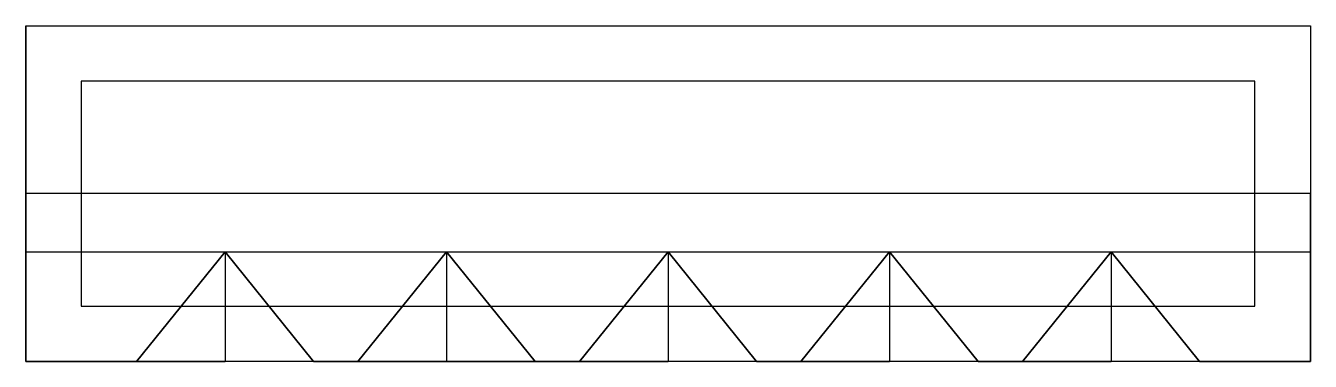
# Model space of a CAD drawing. Header units: centimetres. Extents: x 163 to 1903, y 385 to 840.
import ezdxf

# ---------------------------------------------------------------- set-up
doc = ezdxf.new("R2010")
doc.units = ezdxf.units.CM

msp = doc.modelspace()

# ---------------------------------------------------------------- linework, layer by layer
for p, q in [((163.1, 839.8), (163.1, 612.3, 111)), ((1903.1, 839.8), (1903.1, 612.3, 111)), ((1903.1, 612.3, 111), (163.1, 612.3, 111)), ((163.1, 384.8), (163.1, 612.3, 111)), ((1903.1, 384.8), (1903.1, 612.3, 111)), ((313.1, 384.8), (433.1, 533.1, 72.3)), ((433.1, 533.1, 72.3), (553.1, 384.8)), ((433.1, 533.1, 72.3), (433.1, 384.8, 58.5)), ((613.1, 384.8), (733.1, 533.1, 72.3)), ((733.1, 533.1, 72.3), (853.1, 384.8)), ((733.1, 533.1, 72.3), (733.1, 384.8, 58.5)), ((913.1, 384.8), (1033.1, 533.1, 72.3)), ((1033.1, 533.1, 72.3), (1153.1, 384.8)), ((1033.1, 533.1, 72.3), (1033.1, 384.8, 58.5)), ((1213.1, 384.8), (1333.1, 533.1, 72.3)), ((1333.1, 533.1, 72.3), (1453.1, 384.8)), ((1333.1, 533.1, 72.3), (1333.1, 384.8, 58.5)), ((1513.1, 384.8), (1633.1, 533.1, 72.3)), ((1633.1, 533.1, 72.3), (1753.1, 384.8)), ((1633.1, 533.1, 72.3), (1633.1, 384.8, 58.5)), ((163.1, 384.8), (313.1, 384.8)), ((313.1, 384.8), (433.1, 384.8, 58.5)), ((553.1, 384.8), (433.1, 384.8, 58.5)), ((553.1, 384.8), (613.1, 384.8)), ((613.1, 384.8), (733.1, 384.8, 58.5)), ((853.1, 384.8), (733.1, 384.8, 58.5)), ((853.1, 384.8), (913.1, 384.8)), ((913.1, 384.8), (1033.1, 384.8, 58.5)), ((1153.1, 384.8), (1033.1, 384.8, 58.5)), ((1153.1, 384.8), (1213.1, 384.8)), ((1213.1, 384.8), (1333.1, 384.8, 58.5)), ((1453.1, 384.8), (1333.1, 384.8, 58.5)), ((1453.1, 384.8), (1513.1, 384.8)), ((1513.1, 384.8), (1633.1, 384.8, 58.5)), ((1753.1, 384.8), (1633.1, 384.8, 58.5)), ((1753.1, 384.8), (1903.1, 384.8))]:
    msp.add_line(p, q)
msp.add_lwpolyline([(238.1, 459.8), (1828.1, 459.8), (1828.1, 764.8), (238.1, 764.8)], close=True)
at = {"extrusion": (0, -1, 0), "elevation": -384.8}
msp.add_lwpolyline([(553.1, -20), (987.9, -20), (987.9, -564), (553.1, -564)], close=True, dxfattribs=at)
for points in [[(163.1, 839.8, 0), (1903.1, 839.8, 0), (1903.1, 612.3, 111), (1903.1, 384.8, 0), (1753.1, 384.8, 0), (1633.1, 384.8, 58.5), (1513.1, 384.8, 0), (1453.1, 384.8, 0), (1333.1, 384.8, 58.5), (1213.1, 384.8, 0), (1153.1, 384.8, 0), (1033.1, 384.8, 58.5), (913.1, 384.8, 0), (853.1, 384.8, 0), (733.1, 384.8, 58.5), (613.1, 384.8, 0), (553.1, 384.8, 0), (433.1, 384.8, 58.5), (313.1, 384.8, 0), (163.1, 384.8, 0), (163.1, 612.3, 111), (163.1, 839.8, 0)], [(163.1, 612.3, 111), (163.1, 384.8, 0), (313.1, 384.8, 0), (433.1, 533.1, 72.3), (553.1, 384.8, 0), (613.1, 384.8, 0), (733.1, 533.1, 72.3), (853.1, 384.8, 0), (913.1, 384.8, 0), (1033.1, 533.1, 72.3), (1153.1, 384.8, 0), (1213.1, 384.8, 0), (1333.1, 533.1, 72.3), (1453.1, 384.8, 0), (1513.1, 384.8, 0), (1633.1, 533.1, 72.3), (1753.1, 384.8, 0), (1903.1, 384.8, 0), (1903.1, 612.3, 111), (163.1, 612.3, 111), (163.1, 384.8, 0)]]:
    msp.add_polyline3d(points)
for points in [[(163.1, 612.3, 111), (163.1, 533.1, 72.3), (1903.1, 533.1, 72.3), (1903.1, 612.3, 111)], [(163.1, 533.1, 72.3), (433.1, 533.1, 72.3), (313.1, 384.8), (163.1, 384.8)], [(733.1, 533.1, 72.3), (613.1, 384.8), (553.1, 384.8), (433.1, 533.1, 72.3)], [(1033.1, 533.1, 72.3), (913.1, 384.8), (853.1, 384.8), (733.1, 533.1, 72.3)], [(1333.1, 533.1, 72.3), (1213.1, 384.8), (1153.1, 384.8), (1033.1, 533.1, 72.3)], [(1633.1, 533.1, 72.3), (1513.1, 384.8), (1453.1, 384.8), (1333.1, 533.1, 72.3)], [(1903.1, 533.1, 72.3), (1903.1, 384.8), (1753.1, 384.8), (1633.1, 533.1, 72.3)]]:
    msp.add_3dface(points)

doc.saveas('drawing.dxf')
